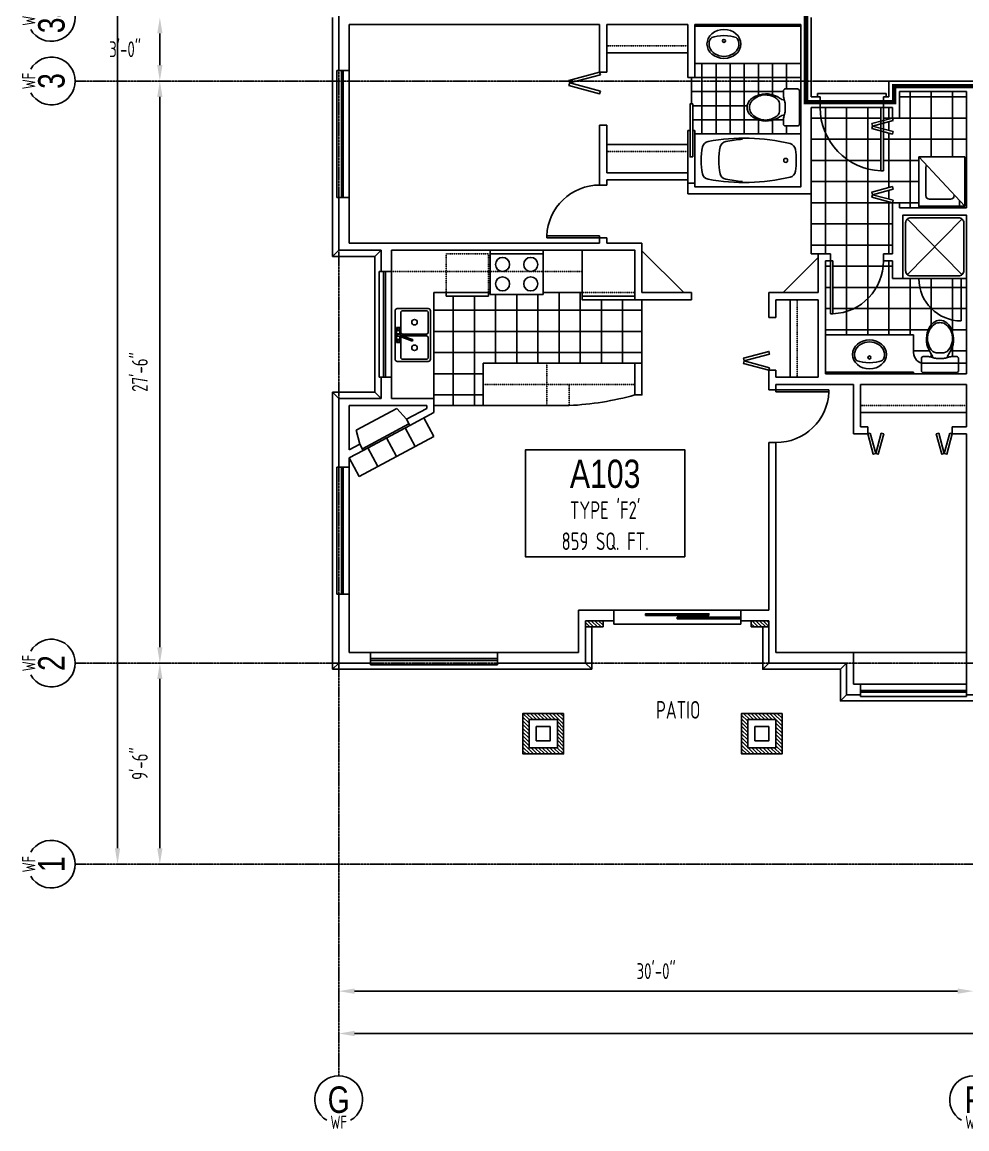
# Model space of a CAD drawing. Extents: x -2060 to 2145, y -590 to 992.
# Drawn here: x -2060 to -1524, y -588 to 39 of the extents above; entities that cross this region are included whole.
import ezdxf
from ezdxf.enums import TextEntityAlignment as Align

# ---------------------------------------------------------------- set-up
doc = ezdxf.new("R2010")
doc.units = 0
doc.header["$MEASUREMENT"] = 0
for name, pattern in [('CENTER2', [1.125, 0.75, -0.125, 0.125, -0.125]), ('GRIDLINE', [1.53125, 1.375, -0.0625, 0.03125, -0.0625]), ('HIDDEN2', [0.1875, 0.125, -0.0625])]:
    doc.linetypes.add(name, pattern=pattern)
doc.layers.get('0').update_dxf_attribs({"linetype": 'CONTINUOUS'})
doc.layers.get('DEFPOINTS').update_dxf_attribs({"linetype": 'CONTINUOUS'})
for name, color, linetype in [('DIMENSIONS', 20, 'CONTINUOUS'), ('FIRE SEPARATIONS', 44, 'CENTER2'), ('FURNITURE', 51, 'CONTINUOUS'), ('GRIDLINES', 65, 'GRIDLINE'), ('HATCH', 92, 'CONTINUOUS'), ('HIDDEN', 64, 'HIDDEN2'), ('STAIRS', 101, 'CONTINUOUS'), ('TEXT', 82, 'CONTINUOUS'), ('WALL', 215, 'CONTINUOUS')]:
    doc.layers.add(name, color=color, linetype=linetype)
doc.styles.add('128-AT', font='architxt.shx', dxfattribs={"width": 0.8, "height": 12})
doc.styles.add('128-ATT', font='archtitl.shx', dxfattribs={"width": 0.8, "height": 16})
doc.styles.add('AT', font='architxt.shx', dxfattribs={"width": 0.8})
doc.styles.add('ATT', font='archtitl.shx', dxfattribs={"width": 0.8})
doc.dimstyles.new('DIM96', dxfattribs={"dimscale": 96, "dimtxt": 0.09375, "dimasz": 0.09375, "dimexe": 0.0625, "dimexo": 0.0625, "dimgap": 0.0625, "dimtad": 1, "dimtoh": 1, "dimdec": 3, "dimzin": 3, "dimdsep": 46, "dimlunit": 4, "dimtxsty": 'AT', "dimcen": 0.09375, "dimdle": 0.0625, "dimclrd": 256, "dimclre": 256, "dimclrt": 82, "dimadec": 0, "dimazin": 0, "dimtfac": 1, "dimtdec": 3, "dimtofl": 0, "dimtmove": 2, "dimatfit": 3, "dimfxl": 1, "dimfrac": 2, "dimtolj": 1, "dimtzin": 0, "dimlwd": -1, "dimlwe": -1, "dimarcsym": 0})
pattern_1 = [(135, (-1610.6468, 42.0182), (1.06066, 1.06066), [])]

# ---------------------------------------------------------------- blocks, each defined once
blk = doc.blocks.new('Gridline Bubble')
blk.add_arc((0, 13.52), 13.52, 120, 60)
at = {"width": 0.8}
for tag, height, style, p in [('TYPE', 7.5, 'AT', (0, 26.33)), ('33', 15, 'ATT', (0, 13.52))]:
    blk.add_attdef(tag, text='', height=height, dxfattribs=dict(at, style=style)).set_placement(p, align=Align.MIDDLE_CENTER)
blk = doc.blocks.new('*D8')
at = {"layer": 'DEFPOINTS', "color": 0, "transparency": 16777216}
for p in [(-1982.07, -323.98), (-1982.07, -323.98), (-1982.07, -437.98)]:
    blk.add_point(p, dxfattribs=at)
at = {"layer": 'DIMENSIONS', "transparency": 16777216}
blk.add_line((-1982.07, -428.98), (-1982.07, -332.98), dxfattribs=at)
for points in [[(-1983.57, -332.98), (-1980.57, -332.98), (-1982.07, -323.98)], [(-1983.57, -428.98), (-1980.57, -428.98), (-1982.07, -437.98)]]:
    blk.add_solid(points, dxfattribs=at)
at = {"layer": 'DIMENSIONS', "color": 82, "transparency": 16777216, "insert": (-1993.43, -380.98), "char_height": 9, "attachment_point": 5, "rotation": 90, "style": 'AT'}
blk.add_mtext('\\A1;9\'-6"', dxfattribs=at)
blk = doc.blocks.new('*D7')
at = {"layer": 'DEFPOINTS', "color": 0, "transparency": 16777216}
for p in [(-2006.07, 846.02), (-2006.07, 846.02), (-2006.07, -437.98)]:
    blk.add_point(p, dxfattribs=at)
at = {"layer": 'DIMENSIONS', "transparency": 16777216}
blk.add_line((-2006.07, -428.98), (-2006.07, 837.02), dxfattribs=at)
for points in [[(-2007.57, 837.02), (-2004.57, 837.02), (-2006.07, 846.02)], [(-2007.57, -428.98), (-2004.57, -428.98), (-2006.07, -437.98)]]:
    blk.add_solid(points, dxfattribs=at)
at = {"layer": 'DIMENSIONS', "color": 82, "transparency": 16777216, "insert": (-2017.43, 204.02), "char_height": 9, "attachment_point": 5, "rotation": 90, "style": 'AT'}
blk.add_mtext('\\A1;107\'-0"', dxfattribs=at)
blk = doc.blocks.new('*D9')
at = {"layer": 'DEFPOINTS', "color": 0, "transparency": 16777216}
for p in [(-1880.65, -533.98), (-1880.65, -533.98), (219.35, -533.98)]:
    blk.add_point(p, dxfattribs=at)
at = {"layer": 'DIMENSIONS', "transparency": 16777216}
blk.add_line((210.35, -533.98), (-1871.65, -533.98), dxfattribs=at)
for points in [[(-1871.65, -532.48), (-1871.65, -535.48), (-1880.65, -533.98)], [(210.35, -532.48), (210.35, -535.48), (219.35, -533.98)]]:
    blk.add_solid(points, dxfattribs=at)
at = {"layer": 'DIMENSIONS', "color": 82, "transparency": 16777216, "insert": (-830.65, -522.62), "char_height": 9, "attachment_point": 5, "style": 'AT'}
blk.add_mtext('\\A1;175\'-0"', dxfattribs=at)
blk = doc.blocks.new('*D15')
at = {"layer": 'DEFPOINTS', "color": 0, "transparency": 16777216}
for p in [(-1880.65, -509.98), (-1880.65, -509.98), (-1520.65, -509.98)]:
    blk.add_point(p, dxfattribs=at)
at = {"layer": 'DIMENSIONS', "transparency": 16777216}
blk.add_line((-1529.65, -509.98), (-1871.65, -509.98), dxfattribs=at)
for points in [[(-1871.65, -508.48), (-1871.65, -511.48), (-1880.65, -509.98)], [(-1529.65, -508.48), (-1529.65, -511.48), (-1520.65, -509.98)]]:
    blk.add_solid(points, dxfattribs=at)
at = {"layer": 'DIMENSIONS', "color": 82, "transparency": 16777216, "insert": (-1700.65, -498.62), "char_height": 9, "attachment_point": 5, "style": 'AT'}
blk.add_mtext('\\A1;30\'-0"', dxfattribs=at)
blk = doc.blocks.new('*D16')
at = {"layer": 'DEFPOINTS', "color": 0, "transparency": 16777216}
for p in [(-1982.07, 6.02), (-1982.07, 6.02), (-1982.07, -323.98)]:
    blk.add_point(p, dxfattribs=at)
at = {"layer": 'DIMENSIONS', "transparency": 16777216}
blk.add_line((-1982.07, -314.98), (-1982.07, -2.98), dxfattribs=at)
for points in [[(-1983.57, -2.98), (-1980.57, -2.98), (-1982.07, 6.02)], [(-1983.57, -314.98), (-1980.57, -314.98), (-1982.07, -323.98)]]:
    blk.add_solid(points, dxfattribs=at)
at = {"layer": 'DIMENSIONS', "color": 82, "transparency": 16777216, "insert": (-1993.43, -158.98), "char_height": 9, "attachment_point": 5, "rotation": 90, "style": 'AT'}
blk.add_mtext('\\A1;27\'-6"', dxfattribs=at)
blk = doc.blocks.new('*D17')
at = {"layer": 'DEFPOINTS', "color": 0, "transparency": 16777216}
for p in [(-1982.07, 42.02), (-1982.07, 42.02), (-1982.07, 6.02)]:
    blk.add_point(p, dxfattribs=at)
at = {"layer": 'DIMENSIONS', "transparency": 16777216}
blk.add_line((-1982.07, 15.02), (-1982.07, 33.02), dxfattribs=at)
for points in [[(-1983.57, 33.02), (-1980.57, 33.02), (-1982.07, 42.02)], [(-1983.57, 15.02), (-1980.57, 15.02), (-1982.07, 6.02)]]:
    blk.add_solid(points, dxfattribs=at)
at = {"layer": 'DIMENSIONS', "color": 82, "transparency": 16777216, "insert": (-2001.78, 24.02), "char_height": 9, "attachment_point": 5, "style": 'AT'}
blk.add_mtext('\\A1;3\'-0"', dxfattribs=at)
blk = doc.blocks.new('DOOR')
for p, q in [((0, 1), (0.042, 1)), ((0, 0), (0, 1)), ((0.042, 1), (0.042, 0)), ((0.042, 0), (0, 0))]:
    blk.add_line(p, q)
blk.add_arc((0, 0), 1, 0, 87.612)
blk = doc.blocks.new('BF20')
at = {"flags": 128}
for points in [[(1.45, -0.39), (4.55, 11.2), (3.11, 11.59), (0, 0)], [(7.66, -0.39), (4.55, 11.2), (6, 11.59), (9.11, 0)]]:
    blk.add_lwpolyline(points, close=True, dxfattribs=at)
blk = doc.blocks.new('TUB5')
blk.add_lwpolyline([(0, 30), (60, 30), (60, 0), (0, 0)], close=True)
blk.add_lwpolyline([(4.33, 22.61, -0.302201), (7.52, 25.69, -0.103832), (54, 24.51, -0.306794), (57.03, 21.2, -0.073951), (57.03, 8.8, -0.307224), (53.99, 5.49, -0.103037), (7.52, 4.31, -0.302632), (4.33, 7.39, -0.108169)], format="xyb", close=True)
blk.add_lwpolyline([(27.02, 2.99, -0.021033), (17.52, 4.31, -0.302632), (14.33, 7.39, -0.108169), (14.33, 22.61, -0.302201), (17.52, 25.69, -0.021203), (27.02, 27.02, -0.021203)], format="xyb")
blk.add_circle((51.5, 15), 1.12)
blk = doc.blocks.new('TOILET')
for points in [[(9.6, -5.46), (8.9, -3.04, -0.069687), (8.75, -1.94), (8.75, 1.94, -0.069687), (8.9, 3.04), (9.6, 5.46, 0.069687), (9.75, 6.56), (9.75, 9.5, 0.414214), (8.75, 10.5), (1.75, 10.5, 0.414214), (0.75, 9.5), (0.75, -9.5, 0.414214), (1.75, -10.5), (8.75, -10.5, 0.414214), (9.75, -9.5), (9.75, -6.56, 0.069687)], [(11.94, -1.06, 0.281665), (13.53, -4.91, 0.102457), (17.89, -6.89, 0.208018), (25.75, -5.34, 0.095407), (28.36, -2.78, 0.12335), (29.01, 0, 0.12335), (28.36, 2.78, 0.095407), (25.75, 5.34, 0.208018), (17.89, 6.89, 0.102457), (13.53, 4.91, 0.281665), (11.94, 1.06)]]:
    blk.add_lwpolyline(points, format="xyb", close=True)
blk.add_lwpolyline([(9.2, 4.09, 0.10369), (11.94, 5.35, -0.091297), (16.65, 7.39, -0.120114), (23.35, 7.19, -0.14964), (28.96, 3.87, -0.166698), (30.36, 0, -0.166698), (28.96, -3.87, -0.14964), (23.35, -7.19, -0.120114), (16.65, -7.39, -0.091297), (11.94, -5.35, 0.10369), (9.2, -4.09, 0.10369)], format="xyb")
blk = doc.blocks.new('LAV')
blk.add_circle((0, -9.26), 0.875)
for centre, start, end in [((-6.09, -9.25), 113.53151, 154.40449), ((6.09, -9.25), 25.59812, 66.47298)]:
    blk.add_arc(centre, 2, start, end)
blk.add_ellipse((0, -11), major_axis=(9.63, 0), ratio=0.850649)
for centre, major_axis, ratio, start_param, end_param in [((0, -9.26), (-8.75, 0), 0.341014, 3.806048, 5.618834), ((0, -11), (8.5, 0), 0.83084, 2.762819, 6.661999)]:
    blk.add_ellipse(centre, major_axis=major_axis, ratio=ratio, start_param=start_param, end_param=end_param)
blk = doc.blocks.new('SHWR3030')
for p, q in [((-36, -3), (-60, -3)), ((-2.25, -2.52), (-33.75, -33.48)), ((-33.75, -2.52), (-2.25, -33.48))]:
    blk.add_line(p, q)
at = {"flags": 128}
blk.add_lwpolyline([(-36, -36), (-36, 0), (0, 0), (0, -36)], close=True, dxfattribs=at)
blk.add_lwpolyline([(-34.5, -31.5), (-34.5, -4.5, -0.414214), (-31.5, -1.5), (-4.5, -1.5, -0.414214), (-1.5, -4.5), (-1.5, -31.5, -0.414214), (-4.5, -34.5), (-31.5, -34.5, -0.414214)], format="xyb", close=True, dxfattribs=at)
blk.add_arc((-36, -3), 24, 180, 270)
blk = doc.blocks.new('BF26')
at = {"flags": 128}
for points in [[(1.45, -0.39), (5.33, 14.1), (3.88, 14.49), (0, 0)], [(9.21, -0.39), (5.33, 14.1), (6.78, 14.49), (10.66, 0)]]:
    blk.add_lwpolyline(points, close=True, dxfattribs=at)
blk = doc.blocks.new('DISHWASHER')
at = {"linetype": 'Continuous'}
blk.add_line((-26, 24), (-26, 0), dxfattribs=at)
for p, q in [((-26, 24), (-24, 24)), ((-26, 0), (-24, 0))]:
    blk.add_line(p, q)
at = {"linetype": 'HIDDEN2'}
for p, q in [((-24, 24), (-2, 24)), ((-2, 24), (-2, 0)), ((-24, 0), (-2, 0))]:
    blk.add_line(p, q, dxfattribs=at)
blk = doc.blocks.new('KITSINK26')
for p, q in [((-4.31, -3), (-4.31, -4.5)), ((-4.06, -2.75), (4.06, -2.75)), ((-4.06, -4.75), (-0.24, -4.75)), ((-0.53, -3.95), (-0.08, -5.17)), ((0.99, -4.78), (-0.08, -5.17)), ((2.49, -11.61), (0.07, -5.12)), ((0.53, -3.55), (0.99, -4.78)), ((0.84, -4.83), (3.26, -11.33)), ((0.98, -4.75), (4.06, -4.75)), ((4.31, -3), (4.31, -4.5))]:
    blk.add_line(p, q)
for points in [[(-13.75, -22), (13.75, -22, 0.414214), (15, -20.75), (15, -3.25, 0.414214), (13.75, -2), (-13.75, -2, 0.414214), (-15, -3.25), (-15, -20.75, 0.414214)], [(-1.5, -5.25), (-12.75, -5.25, 0.414214), (-13.75, -6.25), (-13.75, -19.75, 0.414214), (-12.75, -20.75), (-1.5, -20.75, 0.414214), (-0.5, -19.75), (-0.5, -6.25, 0.414214)]]:
    blk.add_lwpolyline(points, format="xyb", close=True)
blk.add_lwpolyline([(1.04, -5.36, -0.121112), (1.5, -5.25), (12.75, -5.25, -0.414214), (13.75, -6.25), (13.75, -19.75, -0.414214), (12.75, -20.75), (1.5, -20.75, -0.414214), (0.5, -19.75), (0.5, -6.26)], format="xyb")
for centre, radius in [((-2.91, -3.75), 0.616), ((2.91, -3.75), 0.616), ((-7.25, -13), 1.55), ((7.25, -13), 1.55)]:
    blk.add_circle(centre, radius)
for centre, radius, start, end in [((-4.06, -3), 0.25, 90, 180), ((-4.06, -4.5), 0.25, 180, 270), ((0, -3.75), 0.75, 339.84, 240.98276), ((0, -3.75), 0.57, 20.41138, 200.41138), ((4.06, -3), 0.25, 0, 90), ((4.06, -4.5), 0.25, 270, 0), ((2.87, -11.47), 0.534, 160.36095, 60.46181)]:
    blk.add_arc(centre, radius, start, end)
blk = doc.blocks.new('RANGE')
blk.add_line((15, 2), (-15, 2))
blk.add_lwpolyline([(-15, 0), (-15, 25), (15, 25), (15, 0)], close=True)
for centre in [(-8, 19), (8, 19), (-8, 8), (8, 8)]:
    blk.add_circle(centre, 4)
blk = doc.blocks.new('Fridge')
blk.add_line((30, -26), (0, -26))
blk.add_lwpolyline([(0, -28), (0, 0), (30, 0), (30, -28)], close=True)
blk = doc.blocks.new('BF30')
at = {"flags": 128}
for points in [[(1.45, -0.39), (6.11, 17), (4.66, 17.39), (0, 0)], [(10.77, -0.39), (6.11, 17), (7.56, 17.39), (12.22, 0)]]:
    blk.add_lwpolyline(points, close=True, dxfattribs=at)
blk = doc.blocks.new('WASH-DRY-STACK')
for p, q in [((14, 0), (-14, -26)), ((14, -3), (10.77, -3))]:
    blk.add_line(p, q)
blk.add_lwpolyline([(-14, -26), (14, -26), (14, 0), (-14, 0)], close=True)
blk.add_lwpolyline([(-9.23, -21.57, 0.167732), (-8, -22), (8, -22, 0.414214), (10, -20), (10, -8, 0.414214), (8, -6), (7.54, -6)], format="xyb")
blk = doc.blocks.new('SLDR60')
for p, q in [((0, 0), (0, -2)), ((0, -2), (72, -2)), ((72, 0), (72, -2))]:
    blk.add_line(p, q)
at = {"flags": 128}
for points in [[(0, 1), (0, 2), (36, 2), (36, 1)], [(18, 3), (18, 4), (54, 4), (54, 3)]]:
    blk.add_lwpolyline(points, close=True, dxfattribs=at)
blk = doc.blocks.new('WIN6')
for p, q in [((0, 1), (1, 1)), ((0, 0), (0, 1)), ((1, 1), (1, 0)), ((1, -1.5), (0, -1.5)), ((1, -2.5), (0, -2.5)), ((1, -6), (0, -6))]:
    blk.add_line(p, q)

msp = doc.modelspace()

# ---------------------------------------------------------------- hatches: boundary and pattern name
at = {"layer": 'HATCH'}
h = msp.add_hatch(dxfattribs=at)
h.set_pattern_fill('ANSI37,_O', color=256, scale=64, angle=45)
h.set_pattern_definition([(90, (-1658.647, -7.982), (8, 2e-15), []), (7e-15, (-1658.647, -7.982), (2e-15, -8), [])])
h.paths.add_polyline_path([(-1679.8968, -6.9818), (-1680.6468, -6.9818), (-1680.6468, 8.0182), (-1678.6468, 8.0182), (-1678.6468, 16.0182), (-1618.6468, 16.0182), (-1618.6468, -23.9818), (-1678.6468, -23.9818), (-1678.6468, -21.9818), (-1679.8968, -21.9818)])
h.paths.add_polyline_path([(-1649.0054, -8.9818, 0.1666983), (-1647.6041, -12.8482, 0.14963961), (-1641.9975, -16.1693, 0.12011399), (-1635.2994, -16.3676, 0.09129737), (-1630.586, -14.3352, -0.10369022), (-1627.8507, -13.0706), (-1628.2428, -14.4431, 0.0696874), (-1628.3968, -15.542), (-1628.3968, -18.4818, 0.41421356), (-1627.3968, -19.4818), (-1620.3968, -19.4818, 0.41421356), (-1619.3968, -18.4818), (-1619.3968, 0.5182, 0.41421356), (-1620.3968, 1.5182), (-1627.3968, 1.5182, 0.41421356), (-1628.3968, 0.5182), (-1628.3968, -2.4216, 0.0696874), (-1628.2428, -3.5204), (-1627.8507, -4.893, -0.10369038), (-1630.586, -3.6283, 0.09129743), (-1635.2994, -1.596, 0.12011409), (-1641.9975, -1.7943, 0.14963965), (-1647.6041, -5.1154, 0.16669833)], flags=16)
h.paths.add_polyline_path([(-1647.6572, -8.9818, 0.12335019), (-1647.0087, -11.7576, 0.09540688), (-1644.3919, -14.3187, 0.20801838), (-1636.5398, -15.8719, 0.10245655), (-1632.1737, -13.8891, 0.12539934), (-1630.9186, -12.3709), (-1630.3523, -12.3709), (-1630.3523, -10.9185), (-1630.5443, -10.9185, 0.05529311), (-1630.586, -10.0399), (-1630.586, -7.9236, 0.05529312), (-1630.5443, -7.0451), (-1630.3523, -7.0451), (-1630.3523, -5.5926), (-1630.9186, -5.5926, 0.12539934), (-1632.1737, -4.0745, 0.10245669), (-1636.5398, -2.0917, 0.20801838), (-1644.3919, -3.6449, 0.09540686), (-1647.0087, -6.2059, 0.12335035)], flags=0)
h.paths.add_polyline_path([(-1629.3991, -6.3308, 1), (-1630.3402, -6.3308, 1)], flags=0)
h.paths.add_polyline_path([(-1629.3991, -11.6328, 1), (-1630.3402, -11.6328, 1)], flags=0)
h = msp.add_hatch(dxfattribs=at)
h.set_pattern_fill('ANSI37,_O', color=256, scale=96, angle=45)
h.set_pattern_definition([(90, (-1592.647, -62.982), (12, 2e-15), []), (7e-15, (-1592.647, -62.982), (2e-15, -12), [])])
h.paths.add_polyline_path([(-1571.6468, -22.7515), (-1566.6468, -24.0912), (-1566.2585, -22.6423), (-1571.6468, -21.1986), (-1571.6468, -17.8744), (-1566.2585, -16.4307), (-1566.6468, -14.9818), (-1562.6468, -14.9818), (-1562.6468, 0.0182), (-1524.6468, 0.0182), (-1524.6468, -65.9818), (-1562.6468, -65.9818), (-1562.6468, -62.9818), (-1566.6468, -62.9818), (-1566.2585, -61.5329), (-1577.8496, -58.4271), (-1566.2585, -55.3212), (-1566.6468, -53.8723), (-1578.2379, -56.9782), (-1577.8496, -58.4271), (-1578.2379, -59.876), (-1566.6468, -62.9818), (-1566.6468, -91.9818), (-1571.6468, -91.9818), (-1571.6468, -95.9818, -0.40144236), (-1600.3968, -125.9818), (-1600.3968, -95.9818), (-1601.6468, -95.9818), (-1601.6468, -91.9818), (-1608.6468, -91.9818), (-1612.6468, -91.9818), (-1612.6468, -57.9818), (-1612.6468, -8.9818), (-1607.6468, -8.9818, 0.40144236), (-1573.1468, -44.9818), (-1571.6468, -44.9818)])
h.paths.add_polyline_path([(-1551.6468, -36.9818), (-1551.6468, -64.9818), (-1525.6468, -64.9818), (-1525.6468, -36.9818)], flags=16)
h.paths.add_polyline_path([(-1547.2209, -41.7481, 0.16773158), (-1547.6468, -42.9818), (-1547.6468, -58.9818, 0.41421356), (-1545.6468, -60.9818), (-1533.6468, -60.9818, 0.41421356), (-1531.6468, -58.9818), (-1531.6468, -58.5202)], flags=0)
h.paths.add_polyline_path([(-1571.6468, -8.9818), (-1566.6468, -8.9818), (-1566.6468, -14.9818), (-1571.6468, -16.3215)], flags=17)
h.paths.add_polyline_path([(-1573.1468, -18.2764), (-1573.1468, -20.7966), (-1577.8496, -19.5365)], flags=16)
h.paths.add_polyline_path([(-1607.6468, -8.9818), (-1573.1468, -8.9818), (-1573.1468, -16.7235), (-1578.2379, -18.0876), (-1577.8496, -19.5365), (-1578.2379, -20.9854), (-1573.1468, -22.3495), (-1573.1468, -44.9818, -0.40144236)], flags=17)
h.paths.add_polyline_path([(-1571.6468, -95.9818), (-1566.6468, -95.9818), (-1566.6468, -105.9818), (-1560.6468, -105.9818), (-1551.6468, -105.9818, 0.41421356), (-1527.6468, -129.9818), (-1527.6468, -105.9818), (-1524.6468, -105.9818), (-1524.6468, -153.9818), (-1529.1468, -153.9818), (-1529.1468, -151.2318, 0.41421356), (-1530.1468, -150.2318), (-1533.0865, -150.2318, 0.0696874), (-1534.1854, -150.3857), (-1535.5579, -150.7778, -0.10369038), (-1534.2933, -148.0426, 0.09129743), (-1532.261, -143.3291, 0.12011409), (-1532.4592, -136.631, 0.14963965), (-1535.7804, -131.0245, 0.16669833), (-1539.6468, -129.6231, 0.1666983), (-1543.5131, -131.0245, 0.14963961), (-1546.8343, -136.631, 0.12011399), (-1547.0325, -143.3291, 0.09129737), (-1545.0002, -148.0426, -0.10369022), (-1543.7356, -150.7778), (-1545.1081, -150.3857, 0.0696874), (-1546.207, -150.2318), (-1549.1468, -150.2318, 0.41421356), (-1550.1468, -151.2318), (-1550.1468, -153.7913, -0.34199871), (-1554.6468, -147.9818), (-1554.6468, -137.9818), (-1604.6468, -137.9818), (-1604.6468, -95.9818), (-1601.6468, -95.9818), (-1601.6468, -125.9818), (-1600.3968, -125.9818, 0.40144236)])
h.paths.add_polyline_path([(-1551.6468, -105.9818), (-1527.6468, -105.9818), (-1527.6468, -129.9818, -0.41421356)], flags=17)
h = msp.add_hatch(dxfattribs=at)
h.set_pattern_fill('ANSI37,_O', color=256, scale=96, angle=45)
h.set_pattern_definition([(90, (-1767.647, -135.982), (12, 2e-15), []), (7e-15, (-1767.647, -135.982), (2e-15, -12), [])])
h.paths.add_polyline_path([(-1826.6468, -113.9818), (-1819.6468, -113.9818), (-1819.6468, -115.9818), (-1795.6468, -115.9818), (-1795.6468, -113.9818), (-1794.7369, -113.9818), (-1794.7369, -114.9818), (-1764.7369, -114.9818), (-1764.7369, -113.9818), (-1742.6468, -113.9818), (-1742.6468, -117.9818), (-1712.6468, -117.9818), (-1708.6468, -117.9818), (-1708.6468, -153.9818), (-1712.6468, -153.9818), (-1798.6468, -153.9818), (-1798.6468, -177.9818), (-1826.6468, -177.9818), (-1826.6468, -173.9818)])
h = msp.add_hatch(dxfattribs=at)
h.set_pattern_fill('ANSI31', color=256, scale=12, style=0)
h.set_pattern_definition(pattern_1)
h.paths.add_polyline_path([(-1740.6468, -299.9818), (-1730.6468, -299.9818), (-1730.6468, -303.4818), (-1740.6468, -303.4818)])
h = msp.add_hatch(dxfattribs=at)
h.set_pattern_fill('ANSI31', color=256, scale=12, style=0)
h.set_pattern_definition(pattern_1)
h.paths.add_polyline_path([(-1646.6468, -299.9818), (-1636.6468, -299.9818), (-1636.6468, -303.4818), (-1646.6468, -303.4818)])
h = msp.add_hatch(dxfattribs=at)
h.set_pattern_fill('ANSI31', color=256, scale=12, style=0)
h.set_pattern_definition(pattern_1)
h.paths.add_polyline_path([(-1776.1468, -375.4818), (-1753.1468, -375.4818), (-1753.1468, -352.4818), (-1776.1468, -352.4818)])
h.paths.add_polyline_path([(-1756.6468, -355.9818), (-1756.6468, -371.9818), (-1772.6468, -371.9818), (-1772.6468, -355.9818)], flags=16)
h = msp.add_hatch(dxfattribs=at)
h.set_pattern_fill('ANSI31', color=256, scale=12, style=0)
h.set_pattern_definition(pattern_1)
h.paths.add_polyline_path([(-1652.1468, -375.4818), (-1629.1468, -375.4818), (-1629.1468, -352.4818), (-1652.1468, -352.4818)])
h.paths.add_polyline_path([(-1632.6468, -355.9818), (-1632.6468, -371.9818), (-1648.6468, -371.9818), (-1648.6468, -355.9818)], flags=16)

# ---------------------------------------------------------------- linework, layer by layer
at = {"layer": 'FIRE SEPARATIONS', "ltscale": 0.5, "const_width": 2.5}
msp.add_lwpolyline([(-1520.6468, 3.0182), (-1565.6468, 3.0182), (-1565.6468, -5.9818), (-1615.6468, -5.9818), (-1615.6468, 42.0182), (-1615.6468, 90.0182), (-1565.6468, 90.0182), (-1565.6468, 81.0182), (-1520.6468, 81.0182)], dxfattribs=at)
at = {"layer": 'FURNITURE'}
for p, q in [((-1682.6468, 22.0182), (-1728.6468, 22.0182)), ((-1618.6468, 16.0182), (-1678.6468, 16.0182)), ((-1609.1468, -0.9818), (-1609.1468, -2.9818)), ((-1570.1468, -0.9818), (-1609.1468, -0.9818)), ((-1570.1468, -2.9818), (-1570.1468, -0.9818)), ((-1571.6468, -8.9818), (-1607.6468, -8.9818)), ((-1682.6468, -29.9818), (-1728.6468, -29.9818)), ((-1708.6468, -90.3249), (-1684.9899, -113.9818)), ((-1608.6468, -93.9818), (-1628.6468, -113.9818)), ((-1826.6468, -113.9818), (-1826.6468, -173.9818)), ((-1794.7369, -113.9818), (-1826.6468, -113.9818)), ((-1742.6468, -113.9818), (-1764.7369, -113.9818)), ((-1624.6468, -117.9818), (-1624.6468, -161.9818)), ((-1554.6468, -137.9818), (-1604.6468, -137.9818)), ((-1554.6468, -137.9818), (-1554.6468, -147.9818)), ((-1712.6468, -153.9818), (-1798.6468, -153.9818)), ((-1798.6468, -153.9818), (-1798.6468, -177.9818)), ((-1712.6468, -153.9818), (-1712.6468, -171.9818)), ((-1524.6468, -153.9818), (-1548.6468, -153.9818)), ((-1749.9083, -177.9818), (-1798.6468, -177.9818)), ((-1832.3411, -185.034), (-1826.6719, -195.6105)), ((-1524.6468, -181.9818), (-1584.6468, -181.9818)), ((-1868.9776, -218.2871), (-1826.6719, -195.6105)), ((-1868.9776, -218.2871), (-1874.6468, -207.7107)), ((-1652.6468, -293.9818), (-1724.6468, -293.9818)), ((-1588.6468, -317.9818), (-1524.6468, -317.9818))]:
    msp.add_line(p, q, dxfattribs=at)
msp.add_lwpolyline([(-1679.8968, -36.9818), (-1681.3968, -36.9818), (-1681.3968, -6.9818), (-1679.8968, -6.9818)], close=True, dxfattribs=at)
for centre, radius, start, end in [((-1548.6468, -147.9818), 6, 180, 270), ((-1758.6824, -4.7907), 173.4132, 272.9002098, 285.3947489)]:
    msp.add_arc(centre, radius, start, end, dxfattribs=at)
at = {"layer": 'GRIDLINES'}
for p, q in [((-1880.6468, -557.9818), (-1880.6468, 961.5908)), ((344.4754, 6.0182), (-2030.0704, 6.0182)), ((344.4754, -323.9818), (-2030.0704, -323.9818)), ((344.4754, -437.9818), (-2030.0704, -437.9818))]:
    msp.add_line(p, q, dxfattribs=at)
at = {"layer": 'HATCH'}
for p, q in [((-1680.6468, -6.9818), (-1680.6468, 8.0182)), ((-1612.6468, -57.9818), (-1612.6468, -91.9818)), ((-1608.6468, -91.9818), (-1612.6468, -91.9818)), ((-1708.6468, -117.9818), (-1708.6468, -153.9818)), ((-1798.6468, -177.9818), (-1826.6468, -177.9818)), ((-1842.9175, -190.7032), (-1837.2483, -201.2796)), ((-1853.4939, -196.3724), (-1847.8248, -206.9488)), ((-1864.0703, -202.0415), (-1858.4012, -212.6179))]:
    msp.add_line(p, q, dxfattribs=at)
at = {"layer": 'HIDDEN'}
for p, q in [((-1682.6468, 26.0182), (-1728.6468, 26.0182)), ((-1682.6468, -33.9818), (-1728.6468, -33.9818)), ((-1850.6468, -101.9818), (-1742.6468, -101.9818)), ((-1742.6468, -113.9818), (-1742.6468, -101.9818)), ((-1742.6468, -113.9818), (-1712.6468, -113.9818)), ((-1620.6468, -117.9818), (-1620.6468, -161.9818)), ((-1762.6468, -153.9818), (-1762.6468, -177.9818)), ((-1712.6468, -165.9818), (-1798.6468, -165.9818)), ((-1749.9083, -177.9818), (-1749.9083, -165.9818)), ((-1524.6468, -177.9818), (-1584.6468, -177.9818))]:
    msp.add_line(p, q, dxfattribs=at)
at = {"layer": 'STAIRS'}
for p, q in [((-1884.1468, -93.4818), (-1884.1468, 42.0182)), ((-1618.6468, 37.0182), (-1678.6468, 37.0182)), ((-1880.6468, -89.9818), (-1884.1468, -93.4818)), ((-1860.1468, -93.4818), (-1884.1468, -93.4818)), ((-1856.6468, -89.9818), (-1860.1468, -93.4818)), ((-1860.1468, -170.4818), (-1860.1468, -93.4818)), ((-1554.6468, -158.9818), (-1604.6468, -158.9818)), ((-1554.6468, -158.9818), (-1554.6468, -159.9818)), ((-1880.6468, -173.9818), (-1884.1468, -170.4818)), ((-1884.1468, -327.4818), (-1884.1468, -170.4818)), ((-1884.1468, -170.4818), (-1860.1468, -170.4818)), ((-1856.6468, -173.9818), (-1860.1468, -170.4818)), ((-1847.7496, -179.6781), (-1870.6652, -191.9613)), ((-1842.2075, -185.7842), (-1847.7496, -179.6781)), ((-1868.6485, -199.9571), (-1870.6652, -191.9613)), ((-1840.7902, -188.4283), (-1867.2312, -202.6012)), ((-1866.7588, -203.4826), (-1840.3177, -189.3097)), ((-1730.6468, -299.9818), (-1730.6468, -303.4818)), ((-1646.6468, -299.9818), (-1646.6468, -303.4818)), ((-1730.6468, -303.4818), (-1740.6468, -303.4818)), ((-1737.1468, -303.4818), (-1737.1468, -327.4818)), ((-1636.6468, -303.4818), (-1646.6468, -303.4818)), ((-1880.6468, -323.9818), (-1884.1468, -327.4818)), ((-1740.6468, -323.9818), (-1737.1468, -327.4818)), ((-1636.6468, -323.9818), (-1640.1468, -327.4818)), ((-1592.6468, -323.9818), (-1596.1468, -327.4818)), ((-1737.1468, -327.4818), (-1884.1468, -327.4818)), ((-1592.6468, -341.9818), (-1596.1468, -345.4818))]:
    msp.add_line(p, q, dxfattribs=at)
msp.add_lwpolyline([(-1520.6468, -345.4818), (-1596.1468, -345.4818), (-1596.1468, -327.4818), (-1640.1468, -327.4818), (-1640.1468, -303.4818)], dxfattribs=at)
for points in [[(-1753.1468, -352.4818), (-1753.1468, -375.4818), (-1776.1468, -375.4818), (-1776.1468, -352.4818)], [(-1629.1468, -352.4818), (-1629.1468, -375.4818), (-1652.1468, -375.4818), (-1652.1468, -352.4818)]]:
    msp.add_lwpolyline(points, close=True, dxfattribs=at)
at = {"layer": 'TEXT'}
msp.add_lwpolyline([(-1684.3605, -263.8294), (-1684.3605, -203.066), (-1774.6938, -203.066), (-1774.6938, -263.8294)], close=True, dxfattribs=at)
at = {"layer": 'WALL'}
for p, q in [((-1880.6468, 42.0182), (-1880.6468, 18.0182)), ((-1732.6468, 38.0182), (-1874.6468, 38.0182)), ((-1874.6468, 38.0182), (-1874.6468, 12.0182)), ((-1732.6468, 11.0182), (-1732.6468, 38.0182)), ((-1728.6468, 11.0182), (-1728.6468, 38.0182)), ((-1682.6468, 38.0182), (-1728.6468, 38.0182)), ((-1682.6468, 8.0182), (-1682.6468, 38.0182)), ((-1618.6468, 38.0182), (-1678.6468, 38.0182)), ((-1678.6468, 8.0182), (-1678.6468, 38.0182)), ((-1618.6468, 38.0182), (-1618.6468, -53.9818)), ((-1612.6468, 42.0182), (-1612.6468, -2.9818)), ((-1880.6468, 18.0182), (-1880.6468, 12.0182)), ((-1874.6468, 12.0182), (-1880.6468, 12.0182)), ((-1728.6468, 11.0182), (-1732.6468, 11.0182)), ((-1678.6468, 8.0182), (-1682.6468, 8.0182)), ((-1520.6468, 6.0182), (-1568.6468, 6.0182)), ((-1568.6468, 6.0182), (-1568.6468, -2.9818)), ((-1524.6468, 0.0182), (-1562.6468, 0.0182)), ((-1562.6468, 0.0182), (-1562.6468, -14.9818)), ((-1524.6468, 0.0182), (-1524.6468, -65.9818)), ((-1607.6468, -2.9818), (-1612.6468, -2.9818)), ((-1607.6468, -2.9818), (-1607.6468, -8.9818)), ((-1571.6468, -2.9818), (-1571.6468, -8.9818)), ((-1568.6468, -2.9818), (-1571.6468, -2.9818)), ((-1607.6468, -8.9818), (-1612.6468, -8.9818)), ((-1612.6468, -8.9818), (-1612.6468, -57.9818)), ((-1566.6468, -8.9818), (-1571.6468, -8.9818)), ((-1566.6468, -8.9818), (-1566.6468, -14.9818)), ((-1562.6468, -14.9818), (-1566.6468, -14.9818)), ((-1728.6468, -18.9818), (-1732.6468, -18.9818)), ((-1732.6468, -52.9818), (-1732.6468, -18.9818)), ((-1728.6468, -45.9818), (-1728.6468, -18.9818)), ((-1682.6468, -57.9818), (-1682.6468, -21.9818)), ((-1681.3968, -21.9818), (-1682.6468, -21.9818)), ((-1678.6468, -21.9818), (-1679.8968, -21.9818)), ((-1678.6468, -53.9818), (-1678.6468, -21.9818)), ((-1682.6468, -45.9818), (-1728.6468, -45.9818)), ((-1682.6468, -49.9818), (-1728.6468, -49.9818)), ((-1728.6468, -52.9818), (-1728.6468, -49.9818)), ((-1728.6468, -52.9818), (-1732.6468, -52.9818)), ((-1678.6468, -51.9818), (-1682.6468, -51.9818)), ((-1618.6468, -53.9818), (-1678.6468, -53.9818)), ((-1874.6468, -59.9818), (-1880.6468, -59.9818)), ((-1880.6468, -59.9818), (-1880.6468, -65.9818)), ((-1874.6468, -59.9818), (-1874.6468, -85.9818)), ((-1612.6468, -57.9818), (-1682.6468, -57.9818)), ((-1880.6468, -65.9818), (-1880.6468, -89.9818)), ((-1562.6468, -62.9818), (-1566.6468, -62.9818)), ((-1566.6468, -62.9818), (-1566.6468, -91.9818)), ((-1562.6468, -62.9818), (-1562.6468, -65.9818)), ((-1524.6468, -65.9818), (-1562.6468, -65.9818)), ((-1524.6468, -69.9818), (-1560.6468, -69.9818)), ((-1560.6468, -69.9818), (-1560.6468, -105.9818)), ((-1524.6468, -69.9818), (-1524.6468, -159.9818)), ((-1732.6468, -85.9818), (-1874.6468, -85.9818)), ((-1732.6468, -85.9818), (-1732.6468, -82.9818)), ((-1728.6468, -82.9818), (-1732.6468, -82.9818)), ((-1732.6468, -85.9818), (-1732.6468, -82.9818)), ((-1728.6468, -85.9818), (-1728.6468, -82.9818)), ((-1708.6468, -85.9818), (-1728.6468, -85.9818)), ((-1708.6468, -85.9818), (-1708.6468, -113.9818)), ((-1856.6468, -89.9818), (-1880.6468, -89.9818)), ((-1856.6468, -89.9818), (-1856.6468, -101.9818)), ((-1712.6468, -89.9818), (-1850.6468, -89.9818)), ((-1850.6468, -89.9818), (-1850.6468, -101.9818)), ((-1712.6468, -89.9818), (-1712.6468, -117.9818)), ((-1608.6468, -91.9818), (-1608.6468, -113.9818)), ((-1601.6468, -91.9818), (-1608.6468, -91.9818)), ((-1601.6468, -91.9818), (-1601.6468, -95.9818)), ((-1566.6468, -91.9818), (-1571.6468, -91.9818)), ((-1571.6468, -91.9818), (-1571.6468, -95.9818)), ((-1604.6468, -95.9818), (-1604.6468, -159.9818)), ((-1601.6468, -95.9818), (-1604.6468, -95.9818)), ((-1566.6468, -95.9818), (-1571.6468, -95.9818)), ((-1566.6468, -95.9818), (-1566.6468, -105.9818)), ((-1856.6468, -101.9818), (-1852.6468, -101.9818)), ((-1850.6468, -101.9818), (-1852.6468, -101.9818)), ((-1560.6468, -105.9818), (-1566.6468, -105.9818)), ((-1680.6468, -117.9818), (-1712.6468, -117.9818)), ((-1680.6468, -113.9818), (-1708.6468, -113.9818)), ((-1680.6468, -113.9818), (-1680.6468, -117.9818)), ((-1636.6468, -113.9818), (-1636.6468, -127.9818)), ((-1636.6468, -113.9818), (-1608.6468, -113.9818)), ((-1632.6468, -117.9818), (-1632.6468, -127.9818)), ((-1632.6468, -117.9818), (-1608.6468, -117.9818)), ((-1608.6468, -117.9818), (-1608.6468, -161.9818)), ((-1632.6468, -127.9818), (-1636.6468, -127.9818)), ((-1856.6468, -161.9818), (-1852.6468, -161.9818)), ((-1856.6468, -161.9818), (-1856.6468, -173.9818)), ((-1850.6468, -161.9818), (-1852.6468, -161.9818)), ((-1850.6468, -161.9818), (-1850.6468, -173.9818)), ((-1632.6468, -157.9818), (-1636.6468, -157.9818)), ((-1636.6468, -157.9818), (-1636.6468, -168.9818)), ((-1632.6468, -157.9818), (-1632.6468, -161.9818)), ((-1608.6468, -161.9818), (-1632.6468, -161.9818)), ((-1524.6468, -159.9818), (-1604.6468, -159.9818)), ((-1632.6468, -168.9818), (-1636.6468, -168.9818)), ((-1632.6468, -165.9818), (-1632.6468, -168.9818)), ((-1588.6468, -165.9818), (-1632.6468, -165.9818)), ((-1632.6468, -165.9818), (-1632.6468, -168.9818)), ((-1588.6468, -165.9818), (-1588.6468, -193.9818)), ((-1524.6468, -165.9818), (-1584.6468, -165.9818)), ((-1584.6468, -165.9818), (-1584.6468, -189.9818)), ((-1524.6468, -165.9818), (-1524.6468, -189.9818)), ((-1856.6468, -173.9818), (-1880.6468, -173.9818)), ((-1880.6468, -173.9818), (-1880.6468, -212.9818)), ((-1826.6468, -173.9818), (-1850.6468, -173.9818)), ((-1826.6468, -173.9818), (-1826.6468, -181.9818)), ((-1874.6468, -177.9818), (-1874.6468, -203.1723)), ((-1830.6468, -177.9818), (-1874.6468, -177.9818)), ((-1830.6468, -179.5875), (-1842.2075, -185.7842)), ((-1830.6468, -177.9818), (-1830.6468, -179.5875)), ((-1842.2075, -185.7842), (-1840.3177, -189.3097)), ((-1826.6468, -181.9818), (-1840.3177, -189.3097)), ((-1580.6468, -193.9818), (-1588.6468, -193.9818)), ((-1580.6468, -189.9818), (-1584.6468, -189.9818)), ((-1580.6468, -193.9818), (-1580.6468, -189.9818)), ((-1524.6468, -189.9818), (-1532.6468, -189.9818)), ((-1532.6468, -193.9818), (-1532.6468, -189.9818)), ((-1524.6468, -193.9818), (-1532.6468, -193.9818)), ((-1524.6468, -193.9818), (-1524.6468, -341.9818)), ((-1874.6468, -203.1723), (-1868.6485, -199.9571)), ((-1868.6485, -199.9571), (-1866.7588, -203.4826)), ((-1632.6468, -198.9818), (-1636.6468, -198.9818)), ((-1636.6468, -198.9818), (-1636.6468, -293.9818)), ((-1632.6468, -198.9818), (-1632.6468, -317.9818)), ((-1874.6468, -207.7107), (-1866.7588, -203.4826)), ((-1876.6468, -212.9818), (-1880.6468, -212.9818)), ((-1876.6468, -212.9818), (-1874.6468, -212.9818)), ((-1874.6468, -207.7107), (-1874.6468, -212.9818)), ((-1876.6468, -284.9818), (-1880.6468, -284.9818)), ((-1880.6468, -284.9818), (-1880.6468, -323.9818)), ((-1874.6468, -284.9818), (-1876.6468, -284.9818)), ((-1874.6468, -317.9818), (-1874.6468, -284.9818)), ((-1724.6468, -293.9818), (-1744.6468, -293.9818)), ((-1744.6468, -293.9818), (-1744.6468, -295.9818)), ((-1724.6468, -293.9818), (-1724.6468, -295.9818)), ((-1636.6468, -293.9818), (-1652.6468, -293.9818)), ((-1652.6468, -293.9818), (-1652.6468, -295.9818)), ((-1744.6468, -295.9818), (-1744.6468, -317.9818)), ((-1740.6468, -299.9818), (-1740.6468, -323.9818)), ((-1724.6468, -299.9818), (-1740.6468, -299.9818)), ((-1724.6468, -299.9818), (-1724.6468, -295.9818)), ((-1652.6468, -299.9818), (-1652.6468, -295.9818)), ((-1636.6468, -299.9818), (-1652.6468, -299.9818)), ((-1636.6468, -299.9818), (-1636.6468, -323.9818)), ((-1862.6468, -317.9818), (-1874.6468, -317.9818)), ((-1862.6468, -319.9818), (-1862.6468, -317.9818)), ((-1862.6468, -319.9818), (-1862.6468, -323.9818)), ((-1744.6468, -317.9818), (-1790.6468, -317.9818)), ((-1790.6468, -317.9818), (-1790.6468, -319.9818)), ((-1790.6468, -319.9818), (-1790.6468, -323.9818)), ((-1588.6468, -317.9818), (-1632.6468, -317.9818)), ((-1588.6468, -317.9818), (-1588.6468, -319.9818)), ((-1588.6468, -319.9818), (-1588.6468, -335.9818)), ((-1862.6468, -323.9818), (-1880.6468, -323.9818)), ((-1740.6468, -323.9818), (-1790.6468, -323.9818)), ((-1592.6468, -323.9818), (-1636.6468, -323.9818)), ((-1592.6468, -323.9818), (-1592.6468, -341.9818)), ((-1588.6468, -335.9818), (-1584.6468, -335.9818)), ((-1584.6468, -337.9818), (-1584.6468, -335.9818)), ((-1584.6468, -337.9818), (-1584.6468, -341.9818)), ((-1592.6468, -341.9818), (-1584.6468, -341.9818)), ((-1524.6468, -341.9818), (-1520.6468, -341.9818))]:
    msp.add_line(p, q, dxfattribs=at)
for points in [[(-1712.6468, -171.9818), (-1708.6468, -171.9818), (-1708.6468, -153.9818), (-1712.6468, -153.9818)], [(-1756.6468, -355.9818), (-1756.6468, -371.9818), (-1772.6468, -371.9818), (-1772.6468, -355.9818)], [(-1632.6468, -355.9818), (-1632.6468, -371.9818), (-1648.6468, -371.9818), (-1648.6468, -355.9818)], [(-1760.6468, -359.9818), (-1760.6468, -367.9818), (-1768.6468, -367.9818), (-1768.6468, -359.9818)], [(-1636.6468, -359.9818), (-1636.6468, -367.9818), (-1644.6468, -367.9818), (-1644.6468, -359.9818)]]:
    msp.add_lwpolyline(points, close=True, dxfattribs=at)

# ---------------------------------------------------------------- block references
at = {"layer": 'FURNITURE'}
for name, p in [('LAV', (-1662.1468, 38.0182)), ('TUB5', (-1678.6468, -53.9818))]:
    msp.add_blockref(name, p, dxfattribs=at)
at = {"layer": 'FURNITURE', "extrusion": (0, 0, -1), "zscale": -1}
for p, xscale, rotation in [((1880.6468, 12.0182), 72, 270), ((1856.6468, -101.9818), 60, 270), ((1880.6468, -212.9818), 72, 270), ((1862.6468, -323.9818), 72, 180), ((1584.6468, -341.9818), 60, 180)]:
    msp.add_blockref('WIN6', p, dxfattribs=dict(at, xscale=xscale, rotation=rotation))
at = {"layer": 'FURNITURE'}
for name, p, rotation in [('BF30', (-1732.6468, -1.197), 90), ('TOILET', (-1618.6468, -8.9818), 180), ('BF20', (-1566.6468, -24.0912), 90), ('WASH-DRY-STACK', (-1525.6468, -50.9818), 270), ('BF20', (-1566.6468, -62.9818), 90), ('TOILET', (-1539.6468, -159.9818), 90), ('LAV', (-1579.6468, -159.9818), 180), ('BF26', (-1636.6468, -157.9818), 90), ('BF20', (-1571.5373, -193.9818), 180), ('BF20', (-1532.6468, -193.9818), 180)]:
    msp.add_blockref(name, p, dxfattribs=dict(at, rotation=rotation))
for p, xscale, yscale, zscale, rotation in [((-1571.6468, -8.9818), 36, 36, 36, 180), ((-1732.6468, -82.9818), 30, 30, 30, 90), ((-1632.6468, -168.9818), 30, 30, 30, 270)]:
    msp.add_blockref('DOOR', p, dxfattribs=dict(at, xscale=xscale, yscale=yscale, zscale=zscale, rotation=rotation))
at = {"layer": 'FURNITURE', "extrusion": (0, 0, -1), "zscale": -1}
for name, p, rotation in [('SHWR3030', (1524.6468, -69.9818), 90), ('DISHWASHER', (1819.6467, -89.9818), 90), ('RANGE', (1779.7369, -89.9818), 180), ('KITSINK26', (1850.6468, -137.9818), 270)]:
    msp.add_blockref(name, p, dxfattribs=dict(at, rotation=rotation))
for name, p in [('Fridge', (1712.6468, -89.9818)), ('SLDR60', (1652.6468, -299.9818))]:
    msp.add_blockref(name, p, dxfattribs=at)
at = {"layer": 'FURNITURE', "extrusion": (0, 0, -1), "xscale": 30, "yscale": 30, "zscale": -30, "rotation": 180}
msp.add_blockref('DOOR', (1601.6468, -95.9818), dxfattribs=at)
at = {"layer": 'TEXT', "rotation": 90.00000000000001}
for p, values in [((-2030.0704, 42.0182), {'33': '3a', 'TYPE': 'WF'}), ((-2030.0704, 6.0182), {'33': '3', 'TYPE': 'WF'}), ((-2030.0704, -323.9818), {'33': '2', 'TYPE': 'WF'}), ((-2030.0704, -437.9818), {'33': '1', 'TYPE': 'WF'})]:
    msp.add_blockref('Gridline Bubble', p, dxfattribs=at).add_auto_attribs(values)
at = {"layer": 'TEXT'}
ref = msp.add_blockref('Gridline Bubble', (-1880.6468, -557.9818), dxfattribs=dict(at, rotation=180))
ref.add_attrib('33', 'G', dxfattribs={"layer": '0', "height": 15, "style": 'ATT', "width": 0.8}).set_placement((-1880.6468, -571.5047), align=Align.MIDDLE_CENTER)
ref.add_attrib('TYPE', 'WF', dxfattribs={"layer": '0', "height": 7.5, "style": 'AT', "width": 0.8}).set_placement((-1880.6468, -584.3108), align=Align.MIDDLE_CENTER)
ref = msp.add_blockref('Gridline Bubble', (-1520.6468, -557.9818), dxfattribs=dict(at, rotation=180))
ref.add_attrib('33', 'F', dxfattribs={"layer": '0', "height": 15, "style": 'ATT', "width": 0.8}).set_placement((-1520.6468, -571.5047), align=Align.MIDDLE_CENTER)
ref.add_attrib('TYPE', 'WF', dxfattribs={"layer": '0', "height": 7.5, "style": 'AT', "width": 0.8}).set_placement((-1520.6468, -584.3108), align=Align.MIDDLE_CENTER)

# ---------------------------------------------------------------- texts
at = {"layer": 'TEXT', "width": 0.8}
for s, height, style, p in [('A103', 16, '128-ATT', (-1729.5272, -224.666)), ("TYPE 'F2'", 10, '128-AT', (-1729.5272, -242.2894)), ('859 SQ. FT.', 10, '128-AT', (-1729.5272, -259.9128))]:
    msp.add_text(s, height=height, dxfattribs=dict(at, style=style)).set_placement(p, align=Align.CENTER)
at = {"layer": 'TEXT', "style": '128-AT', "width": 0.8}
msp.add_text('PATIO', height=10, dxfattribs=at).set_placement((-1688.1136, -358.5145), align=Align.BOTTOM_CENTER)

# ---------------------------------------------------------------- dimensions: what is measured, and where the dimension line sits
at = {"layer": 'DIMENSIONS'}
for base, p1, p2, angle, picture, middle in [((-2006.0704, 846.0182), (-2006.0704, -437.9818), (-2006.0704, 846.0182), 90, '*D7', (-2017.4276, 204.0182)), ((-1982.0704, 42.0182), (-1982.0704, 6.0182), (-1982.0704, 42.0182), 90, '*D17', (-2001.7847, 24.0182)), ((-1982.0704, 6.0182), (-1982.0704, -323.9818), (-1982.0704, 6.0182), 90, '*D16', (-1993.4276, -158.9818)), ((-1982.0704, -323.9818), (-1982.0704, -437.9818), (-1982.0704, -323.9818), 90, '*D8', (-1993.4276, -380.9818)), ((-1880.6468, -509.9818), (-1520.6468, -509.9818), (-1880.6468, -509.9818), 180, '*D15', (-1700.6468, -498.6246)), ((-1880.6468, -533.9818), (219.3532, -533.9818), (-1880.6468, -533.9818), 180, '*D9', (-830.6468, -522.6246))]:
    dim = msp.add_linear_dim(base=base, p1=p1, p2=p2, angle=angle, dimstyle='DIM96', dxfattribs=at)
    dim.commit()
    dim.dimension.update_dxf_attribs({"geometry": picture, "text_midpoint": middle})

doc.saveas('drawing.dxf')
